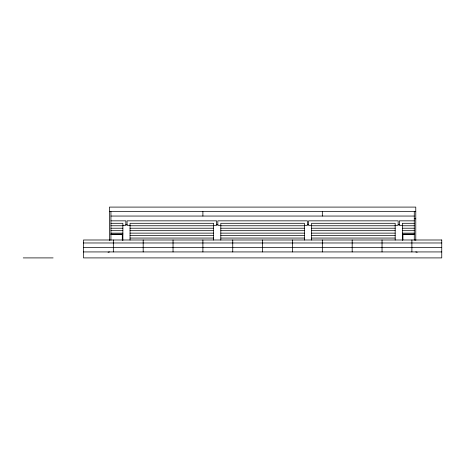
<?xml version="1.0" encoding="UTF-8"?>
<svg xmlns="http://www.w3.org/2000/svg" width="465" height="465" viewBox="0 0 465 465"><rect width="100%" height="100%" fill="white"/><g stroke="black" fill="none" stroke-linecap="round" stroke-linejoin="round"><path stroke-width="0.7" d="M108.037 252.257L109.444 251.931M109.444 211.575L415.774 211.575M110.937 216.051L414.28 216.051M414.28 218.742L415.774 218.742M110.937 220.846L125.864 220.846L125.864 225.327L122.876 225.327M414.28 220.846L399.354 220.846L399.354 225.327L402.341 225.327M110.937 223.305L122.876 223.305L122.876 240.422M414.28 223.305L402.341 223.305L402.341 240.422M125.742 224.711L127.178 224.711M216.51 224.711L217.946 224.711M307.272 224.711L308.708 224.711M398.04 224.711L399.47 224.711M130.043 225.327L127.055 225.327L127.055 220.846L216.626 220.846L216.626 225.327L213.644 225.327M220.811 225.327L217.823 225.327L217.823 220.846L307.394 220.846L307.394 225.327L304.406 225.327M311.573 225.327L308.586 225.327L308.586 220.846L398.156 220.846L398.156 225.327L395.174 225.327M110.937 225.763L122.876 225.763M130.043 225.763L213.644 225.763M220.811 225.763L304.406 225.763M311.573 225.763L395.174 225.763M402.341 225.763L414.28 225.763M110.937 228.222L122.876 228.222M130.043 228.222L213.644 228.222M220.811 228.222L304.406 228.222M311.573 228.222L395.174 228.222M402.341 228.222L414.28 228.222M110.937 230.681L122.876 230.681M130.043 230.681L213.644 230.681M220.811 230.681L304.406 230.681M311.573 230.681L395.174 230.681M402.341 230.681L414.28 230.681M110.937 233.134L122.876 233.134M130.043 233.134L213.644 233.134M220.811 233.134L304.406 233.134M311.573 233.134L395.174 233.134M402.341 233.134L414.28 233.134M110.937 234.098L122.876 234.098M402.341 234.098L414.28 234.098M110.937 234.406L122.283 234.406L122.283 240.114M414.28 234.406L402.934 234.406L402.934 239.864M130.043 235.592L213.644 235.592M220.811 235.592L304.406 235.592M311.573 235.592L395.174 235.592M130.043 238.051L213.644 238.051M220.811 238.051L304.406 238.051M311.573 238.051L395.174 238.051M83.468 242.974L441.75 242.974M83.468 247.456L441.75 247.456M83.468 251.931L441.75 251.931M23.25 257.906L53.109 257.906M415.774 251.931L417.181 252.257M415.774 240.533L415.774 207.094L109.444 207.094L109.444 240.533M414.28 211.575L414.28 240.266M411.891 239.992L411.891 251.931M395.174 240.074L395.174 223.305L311.573 223.305L311.573 240.074M382.038 239.992L382.038 251.931M352.179 239.992L352.179 251.931M322.321 211.575L322.321 216.051M322.321 239.992L322.321 251.931M304.406 240.074L304.406 223.305L220.811 223.305L220.811 240.074M292.468 239.992L292.468 251.931M262.609 239.992L262.609 251.931M232.75 239.992L232.75 251.931M213.644 240.074L213.644 223.305L130.043 223.305L130.043 240.074M202.897 211.575L202.897 216.051M202.897 239.992L202.897 251.931M173.038 239.992L173.038 251.931M143.179 239.992L143.179 251.931M113.326 239.992L113.326 251.931M110.937 211.575L110.937 240.266M441.75 239.992L83.468 239.992L83.468 257.906L441.75 257.906L441.75 239.992"/></g></svg>
